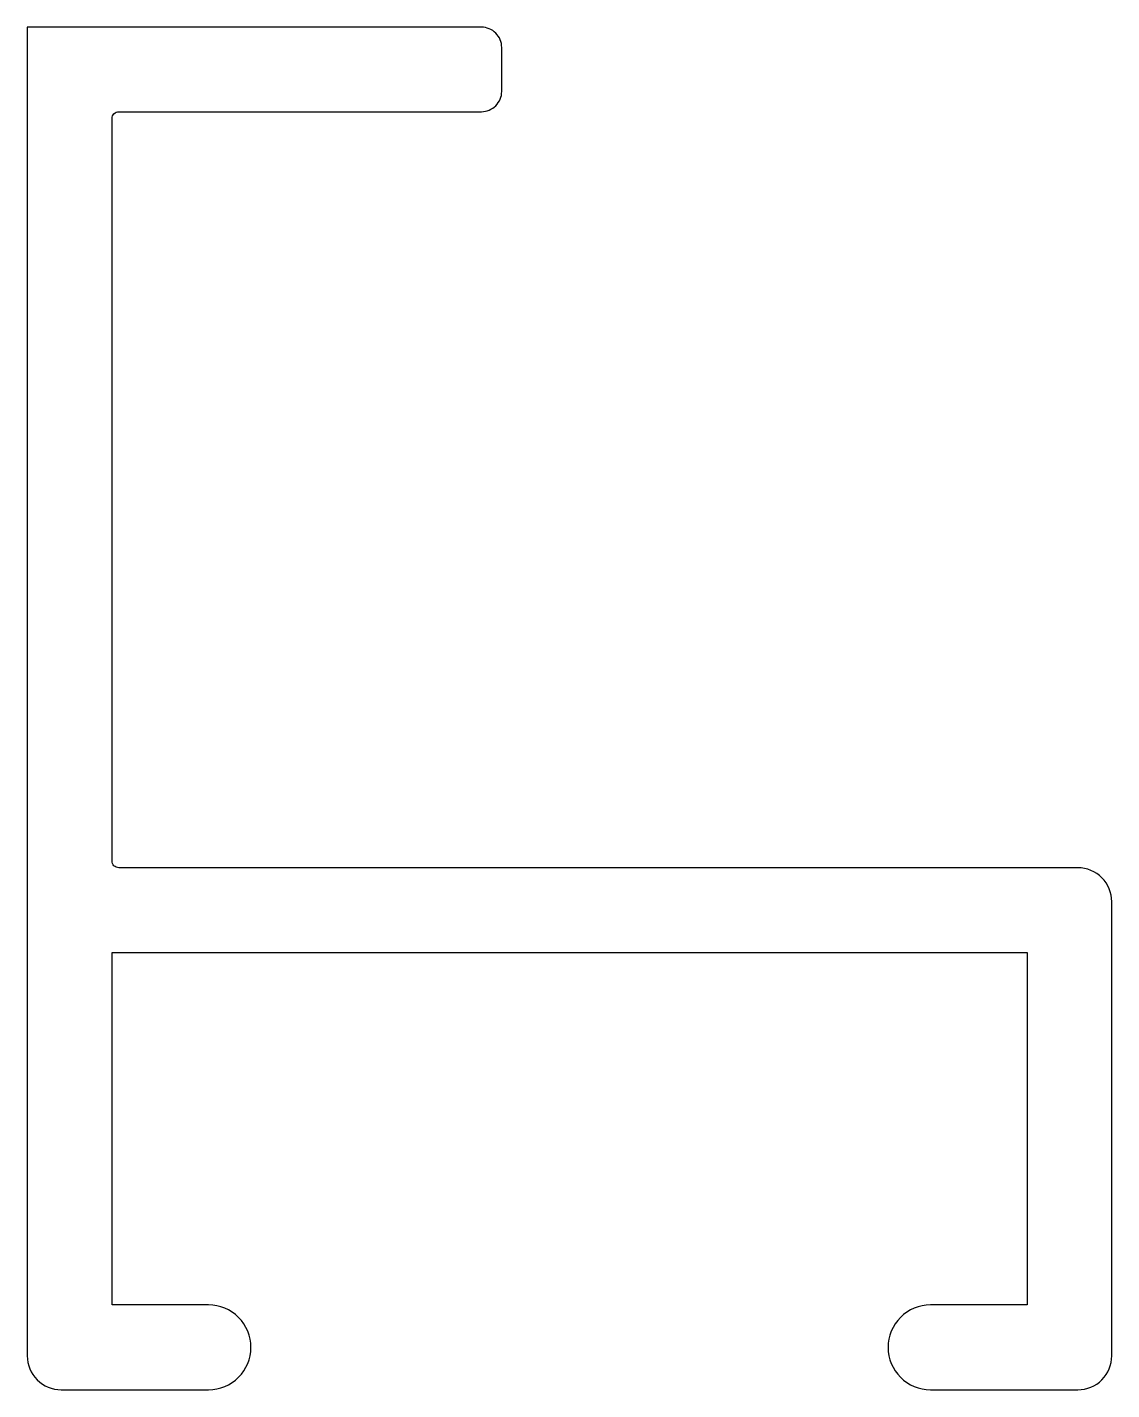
# Model space of a CAD drawing. Extents: x 949.9 to 965.9, y -2.3 to 17.8.
import ezdxf

# ---------------------------------------------------------------- set-up
doc = ezdxf.new("R2010")
doc.units = 0
doc.header["$LTSCALE"] = 15
doc.layers.get('0').update_dxf_attribs({"linetype": 'CONTINUOUS'})

msp = doc.modelspace()

# ---------------------------------------------------------------- linework, layer by layer
at = {"ltscale": 0.05}
msp.add_lwpolyline([(949.936, 17.761), (949.936, -1.839, 0.414214), (950.436, -2.339), (952.611, -2.339, 0.414214), (953.236, -1.714), (953.236, -1.714, 0.414214), (952.611, -1.089), (951.186, -1.089), (951.186, 4.111), (964.686, 4.111), (964.686, -1.089), (963.261, -1.089, 0.414214), (962.636, -1.714, 0.414214), (963.261, -2.339), (965.436, -2.339, 0.414214), (965.936, -1.839), (965.936, 4.861, 0.414214), (965.436, 5.361), (951.286, 5.361, -0.414214), (951.186, 5.461), (951.186, 16.415, -0.414214), (951.286, 16.515), (956.636, 16.515, 0.414214), (956.936, 16.815), (956.936, 17.461, 0.414214), (956.636, 17.761)], format="xyb", close=True, dxfattribs=at)

doc.saveas('drawing.dxf')
